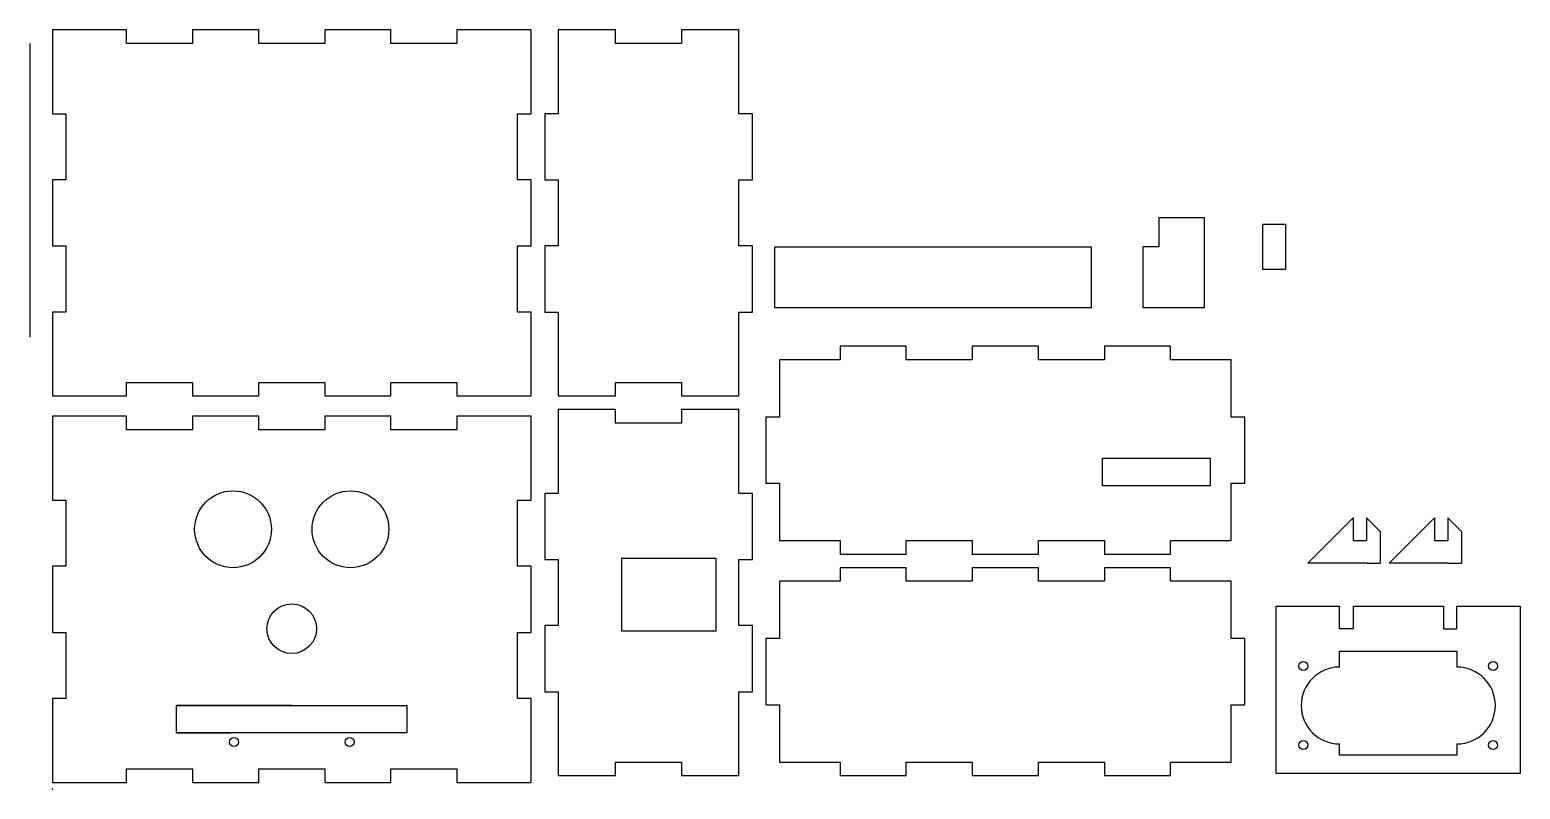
# Model space of a CAD drawing. Header units: centimetres. Extents: x -0.5 to 32.5, y 0 to 16.8.
import ezdxf

# ---------------------------------------------------------------- set-up
doc = ezdxf.new("R2010")
doc.units = ezdxf.units.CM
doc.header["$MEASUREMENT"] = 0
for name, color, linetype in [('claytime_box v7_back_outsideCutPath', 7, 'Continuous'), ('claytime_box v7_bottom_outsideCutPath', 7, 'Continuous'), ('claytime_box v7_front_outsideCutPath', 7, 'Continuous'), ('claytime_box v7_left_outsideCutPath', 7, 'Continuous'), ('claytime_box v7_right_outsideCutPath', 7, 'Continuous'), ('claytime_box v7_Sketch7', 7, 'Continuous'), ('claytime_box v7_top_outsideCutPath', 7, 'Continuous')]:
    doc.layers.add(name, color=color, linetype=linetype)

msp = doc.modelspace()

# ---------------------------------------------------------------- linework, layer by layer
at = {"layer": 'claytime_box v7_back_outsideCutPath'}
for p, q in [((0, 16.8), (0, 14.944)), ((1.643, 16.8), (0, 16.8)), ((1.643, 16.5), (1.643, 16.8)), ((3.106, 16.8), (3.106, 16.5)), ((4.569, 16.8), (3.106, 16.8)), ((4.569, 16.5), (4.569, 16.8)), ((6.032, 16.8), (6.032, 16.5)), ((7.494, 16.8), (6.032, 16.8)), ((7.494, 16.5), (7.494, 16.8)), ((10.6, 16.8), (8.958, 16.8)), ((8.958, 16.8), (8.958, 16.5)), ((10.6, 16.407), (10.6, 16.8)), ((-0.5, 16.5), (-0.5, 10)), ((3.106, 16.5), (1.643, 16.5)), ((6.032, 16.5), (4.569, 16.5)), ((8.958, 16.5), (7.494, 16.5)), ((10.6, 14.944), (10.6, 16.407)), ((0, 14.944), (0.3, 14.944)), ((0.3, 14.944), (0.3, 13.482)), ((10.3, 13.482), (10.3, 14.944)), ((10.3, 14.944), (10.6, 14.944)), ((0.3, 13.482), (0, 13.482)), ((0, 13.482), (0, 12.018)), ((10.6, 13.482), (10.3, 13.482)), ((10.6, 12.018), (10.6, 13.482)), ((24.5, 12.65), (25.5, 12.65)), ((24.5, 12.65), (24.5, 12)), ((25.5, 12.65), (25.5, 10.65)), ((26.8, 12.5), (27.3, 12.5)), ((26.8, 11.5), (26.8, 12.5)), ((27.3, 12.5), (27.3, 11.5)), ((0, 12.018), (0.3, 12.018)), ((0.3, 12.018), (0.3, 10.556)), ((10.3, 10.556), (10.3, 12.018)), ((10.3, 12.018), (10.6, 12.018)), ((16, 10.65), (16, 12)), ((16, 12), (23, 12)), ((23, 12), (23, 10.65)), ((24.15, 10.65), (24.15, 12)), ((24.5, 12), (24.15, 12)), ((27.3, 11.5), (26.8, 11.5)), ((23, 10.65), (16, 10.65)), ((25.5, 10.65), (24.15, 10.65)), ((0.3, 10.556), (0, 10.556)), ((0, 10.556), (0, 9.092)), ((10.6, 10.556), (10.3, 10.556)), ((10.6, 8.7), (10.6, 10.556)), ((0, 9.092), (0, 8.7)), ((1.643, 8.7), (1.643, 9)), ((1.643, 9), (3.106, 9)), ((3.106, 9), (3.106, 8.7)), ((4.569, 8.7), (4.569, 9)), ((4.569, 9), (6.032, 9)), ((6.032, 9), (6.032, 8.7)), ((7.494, 8.7), (7.494, 9)), ((7.494, 9), (8.958, 9)), ((8.958, 9), (8.958, 8.7)), ((0, 8.7), (1.643, 8.7)), ((3.106, 8.7), (4.569, 8.7)), ((6.032, 8.7), (7.494, 8.7)), ((8.958, 8.7), (10.6, 8.7)), ((27.8, 5), (28.8, 6)), ((28.8, 6), (28.8, 5.5)), ((29.1, 6), (29.4, 5.7)), ((29.1, 6), (29.1, 5.5)), ((29.6, 5), (30.6, 6)), ((30.6, 6), (30.6, 5.5)), ((30.9, 6), (30.9, 5.5)), ((30.9, 6), (31.2, 5.7)), ((29.4, 5.7), (29.4, 5)), ((31.2, 5.7), (31.2, 5)), ((28.8, 5.5), (29.1, 5.5)), ((30.6, 5.5), (30.9, 5.5)), ((29.1, 5), (27.8, 5)), ((29.1, 5), (29.4, 5)), ((30.9, 5), (29.6, 5)), ((30.9, 5), (31.2, 5))]:
    msp.add_line(p, q, dxfattribs=at)
at = {"layer": 'claytime_box v7_bottom_outsideCutPath'}
for p, q in [((18.905, 9.8), (17.442, 9.8)), ((17.442, 9.8), (17.442, 9.5)), ((18.905, 9.5), (18.905, 9.8)), ((20.369, 9.8), (20.369, 9.5)), ((21.831, 9.8), (20.369, 9.8)), ((21.831, 9.5), (21.831, 9.8)), ((24.758, 9.8), (23.294, 9.8)), ((23.294, 9.8), (23.294, 9.5)), ((24.758, 9.5), (24.758, 9.8)), ((16.1, 9.5), (16.1, 8.232)), ((17.442, 9.5), (16.1, 9.5)), ((20.369, 9.5), (18.905, 9.5)), ((23.294, 9.5), (21.831, 9.5)), ((26.1, 9.5), (24.758, 9.5)), ((26.1, 8.232), (26.1, 9.5)), ((16.1, 8.232), (15.8, 8.232)), ((15.8, 8.232), (15.8, 6.769)), ((26.4, 8.232), (26.1, 8.232)), ((26.4, 6.769), (26.4, 8.232)), ((25.645, 7.319), (23.244, 7.319)), ((23.244, 7.319), (23.244, 6.718)), ((25.645, 6.718), (25.645, 7.319)), ((15.8, 6.769), (16.1, 6.769)), ((16.1, 6.769), (16.1, 5.5)), ((23.244, 6.718), (25.645, 6.718)), ((26.1, 6.769), (26.4, 6.769)), ((26.1, 5.5), (26.1, 6.769)), ((16.1, 5.5), (17.442, 5.5)), ((17.442, 5.5), (17.442, 5.2)), ((18.905, 5.5), (20.369, 5.5)), ((18.905, 5.2), (18.905, 5.5)), ((20.369, 5.5), (20.369, 5.2)), ((21.831, 5.2), (21.831, 5.5)), ((21.831, 5.5), (23.294, 5.5)), ((23.294, 5.5), (23.294, 5.2)), ((24.758, 5.2), (24.758, 5.5)), ((24.758, 5.5), (26.1, 5.5)), ((17.442, 5.2), (18.905, 5.2)), ((20.369, 5.2), (21.831, 5.2)), ((23.294, 5.2), (24.758, 5.2))]:
    msp.add_line(p, q, dxfattribs=at)
at = {"layer": 'claytime_box v7_front_outsideCutPath'}
for p, q in [((1.643, 8.25), (0, 8.25)), ((0, 8.25), (0, 6.394)), ((1.643, 7.95), (1.643, 8.25)), ((3.106, 7.95), (1.643, 7.95)), ((3.106, 8.25), (3.106, 7.95)), ((4.569, 8.25), (3.106, 8.25)), ((4.569, 7.95), (4.569, 8.25)), ((6.032, 7.95), (4.569, 7.95)), ((7.494, 8.25), (6.032, 8.25)), ((6.032, 8.25), (6.032, 7.95)), ((7.494, 7.95), (7.494, 8.25)), ((8.958, 7.95), (7.494, 7.95)), ((8.958, 8.25), (8.958, 7.95)), ((10.6, 8.25), (8.958, 8.25)), ((10.6, 7.857), (10.6, 8.25)), ((10.6, 6.394), (10.6, 7.857)), ((0, 6.394), (0.3, 6.394)), ((0.3, 6.394), (0.3, 4.931)), ((10.3, 6.394), (10.6, 6.394)), ((10.3, 4.931), (10.3, 6.394)), ((12.6, 5.1), (12.6, 3.5)), ((14.7, 5.1), (12.6, 5.1)), ((14.7, 3.5), (14.7, 5.1)), ((0, 4.931), (0, 3.469)), ((0.3, 4.931), (0, 4.931)), ((10.6, 4.931), (10.3, 4.931)), ((10.6, 3.469), (10.6, 4.931)), ((27.1, 4.05), (28.5, 4.05)), ((27.1, 0.35), (27.1, 4.05)), ((28.5, 3.55), (28.5, 4.05)), ((28.8, 4.05), (28.8, 3.55)), ((28.8, 4.05), (30.8, 4.05)), ((30.8, 4.05), (30.8, 3.55)), ((31.1, 4.05), (32.5, 4.05)), ((31.1, 3.55), (31.1, 4.05)), ((32.5, 4.05), (32.5, 0.35)), ((0, 3.469), (0.3, 3.469)), ((0.3, 3.469), (0.3, 2.005)), ((10.3, 2.005), (10.3, 3.469)), ((10.3, 3.469), (10.6, 3.469)), ((12.6, 3.5), (14.7, 3.5)), ((28.8, 3.55), (28.5, 3.55)), ((30.8, 3.55), (31.1, 3.55)), ((28.5, 2.7), (28.5, 3.05)), ((28.5, 3.05), (31.1, 3.05)), ((28.5, 3.05), (31.1, 3.05)), ((28.5, 2.7), (28.5, 3.05)), ((31.1, 3.05), (31.1, 2.7)), ((31.1, 3.05), (31.1, 2.7)), ((0, 2.005), (0, 0.542)), ((0.3, 2.005), (0, 2.005)), ((10.6, 2.005), (10.3, 2.005)), ((10.6, 0.15), (10.6, 2.005)), ((2.75, 1.85), (7.85, 1.85)), ((5.3, 1.85), (2.75, 1.85)), ((2.75, 1.243), (2.75, 1.85)), ((7.85, 1.85), (7.85, 1.243)), ((2.75, 1.243), (3.95, 1.243)), ((7.85, 1.243), (2.75, 1.243)), ((7.85, 1.243), (6.58, 1.243)), ((28.5, 0.75), (28.5, 1)), ((31.1, 1), (31.1, 0.75)), ((31.1, 0.75), (28.5, 0.75)), ((0, 0.542), (0, 0.15)), ((1.643, 0.15), (1.643, 0.45)), ((1.643, 0.45), (3.106, 0.45)), ((3.106, 0.45), (3.106, 0.15)), ((4.569, 0.45), (6.032, 0.45)), ((4.569, 0.15), (4.569, 0.45)), ((6.032, 0.45), (6.032, 0.15)), ((7.494, 0.15), (7.494, 0.45)), ((7.494, 0.45), (8.958, 0.45)), ((8.958, 0.45), (8.958, 0.15)), ((32.5, 0.35), (27.1, 0.35)), ((0, 0.15), (1.643, 0.15)), ((3.106, 0.15), (4.569, 0.15)), ((6.032, 0.15), (7.494, 0.15)), ((8.958, 0.15), (10.6, 0.15))]:
    msp.add_line(p, q, dxfattribs=at)
for centre, radius in [((4, 5.75), 0.85), ((4, 5.75), 0.85), ((6.6, 5.75), 0.85), ((5.3, 3.55), 0.55), ((27.7, 2.725), 0.1), ((31.9, 2.725), 0.1), ((4.02, 1.043), 0.1), ((6.58, 1.043), 0.1), ((27.7, 0.975), 0.1), ((31.9, 0.975), 0.1)]:
    msp.add_circle(centre, radius, dxfattribs=at)
for centre, start, end in [((28.5, 1.85), 90, 270), ((31.1, 1.85), 270, 90)]:
    msp.add_arc(centre, 0.85, start, end, dxfattribs=at)
at = {"layer": 'claytime_box v7_left_outsideCutPath'}
for p, q in [((11.2, 8.4), (11.2, 6.544)), ((12.469, 8.4), (11.2, 8.4)), ((12.469, 8.1), (12.469, 8.4)), ((13.931, 8.4), (13.931, 8.1)), ((15.2, 8.4), (13.931, 8.4)), ((15.2, 8.008), (15.2, 8.4)), ((13.931, 8.1), (12.469, 8.1)), ((15.2, 6.544), (15.2, 8.008)), ((10.9, 6.544), (10.9, 5.082)), ((11.2, 6.544), (10.9, 6.544)), ((15.5, 6.544), (15.2, 6.544)), ((15.5, 5.082), (15.5, 6.544)), ((10.9, 5.082), (11.2, 5.082)), ((11.2, 5.082), (11.2, 3.619)), ((15.2, 5.082), (15.5, 5.082)), ((15.2, 3.619), (15.2, 5.082)), ((11.2, 3.619), (10.9, 3.619)), ((10.9, 3.619), (10.9, 2.155)), ((15.5, 3.619), (15.2, 3.619)), ((15.5, 2.155), (15.5, 3.619)), ((10.9, 2.155), (11.2, 2.155)), ((11.2, 2.155), (11.2, 0.692)), ((15.2, 0.3), (15.2, 2.155)), ((15.2, 2.155), (15.5, 2.155)), ((11.2, 0.692), (11.2, 0.3)), ((12.469, 0.3), (12.469, 0.6)), ((12.469, 0.6), (13.931, 0.6)), ((13.931, 0.6), (13.931, 0.3)), ((11.2, 0.3), (12.469, 0.3)), ((13.931, 0.3), (15.2, 0.3))]:
    msp.add_line(p, q, dxfattribs=at)
at = {"layer": 'claytime_box v7_right_outsideCutPath'}
for p, q in [((11.2, 16.8), (11.2, 14.944)), ((12.469, 16.8), (11.2, 16.8)), ((12.469, 16.5), (12.469, 16.8)), ((13.931, 16.8), (13.931, 16.5)), ((15.2, 16.8), (13.931, 16.8)), ((15.2, 16.407), (15.2, 16.8)), ((13.931, 16.5), (12.469, 16.5)), ((15.2, 14.944), (15.2, 16.407)), ((11.2, 14.944), (10.9, 14.944)), ((10.9, 14.944), (10.9, 13.482)), ((15.5, 14.944), (15.2, 14.944)), ((15.5, 13.482), (15.5, 14.944)), ((10.9, 13.482), (11.2, 13.482)), ((11.2, 13.482), (11.2, 12.018)), ((15.2, 12.018), (15.2, 13.482)), ((15.2, 13.482), (15.5, 13.482)), ((11.2, 12.018), (10.9, 12.018)), ((10.9, 12.018), (10.9, 10.556)), ((15.5, 12.018), (15.2, 12.018)), ((15.5, 10.556), (15.5, 12.018)), ((10.9, 10.556), (11.2, 10.556)), ((11.2, 10.556), (11.2, 9.092)), ((15.2, 8.7), (15.2, 10.556)), ((15.2, 10.556), (15.5, 10.556)), ((11.2, 9.092), (11.2, 8.7)), ((12.469, 8.7), (12.469, 9)), ((12.469, 9), (13.931, 9)), ((13.931, 9), (13.931, 8.7)), ((11.2, 8.7), (12.469, 8.7)), ((13.931, 8.7), (15.2, 8.7))]:
    msp.add_line(p, q, dxfattribs=at)
at = {"layer": 'claytime_box v7_Sketch7'}
msp.add_point((0, 0), dxfattribs=at)
at = {"layer": 'claytime_box v7_top_outsideCutPath'}
for p, q in [((18.905, 4.9), (17.442, 4.9)), ((17.442, 4.9), (17.442, 4.6)), ((18.905, 4.6), (18.905, 4.9)), ((21.831, 4.9), (20.369, 4.9)), ((20.369, 4.9), (20.369, 4.6)), ((21.831, 4.6), (21.831, 4.9)), ((23.294, 4.9), (23.294, 4.6)), ((24.758, 4.9), (23.294, 4.9)), ((24.758, 4.6), (24.758, 4.9)), ((16.1, 4.6), (16.1, 3.332)), ((17.442, 4.6), (16.1, 4.6)), ((20.369, 4.6), (18.905, 4.6)), ((23.294, 4.6), (21.831, 4.6)), ((26.1, 4.6), (24.758, 4.6)), ((26.1, 3.332), (26.1, 4.6)), ((16.1, 3.332), (15.8, 3.332)), ((15.8, 3.332), (15.8, 1.869)), ((26.4, 3.332), (26.1, 3.332)), ((26.4, 1.869), (26.4, 3.332)), ((15.8, 1.869), (16.1, 1.869)), ((16.1, 1.869), (16.1, 0.6)), ((26.1, 1.869), (26.4, 1.869)), ((26.1, 0.6), (26.1, 1.869)), ((16.1, 0.6), (17.442, 0.6)), ((17.442, 0.6), (17.442, 0.3)), ((18.905, 0.6), (20.369, 0.6)), ((18.905, 0.3), (18.905, 0.6)), ((20.369, 0.6), (20.369, 0.3)), ((21.831, 0.3), (21.831, 0.6)), ((21.831, 0.6), (23.294, 0.6)), ((23.294, 0.6), (23.294, 0.3)), ((24.758, 0.6), (26.1, 0.6)), ((24.758, 0.3), (24.758, 0.6)), ((17.442, 0.3), (18.905, 0.3)), ((20.369, 0.3), (21.831, 0.3)), ((23.294, 0.3), (24.758, 0.3))]:
    msp.add_line(p, q, dxfattribs=at)

doc.saveas('drawing.dxf')
